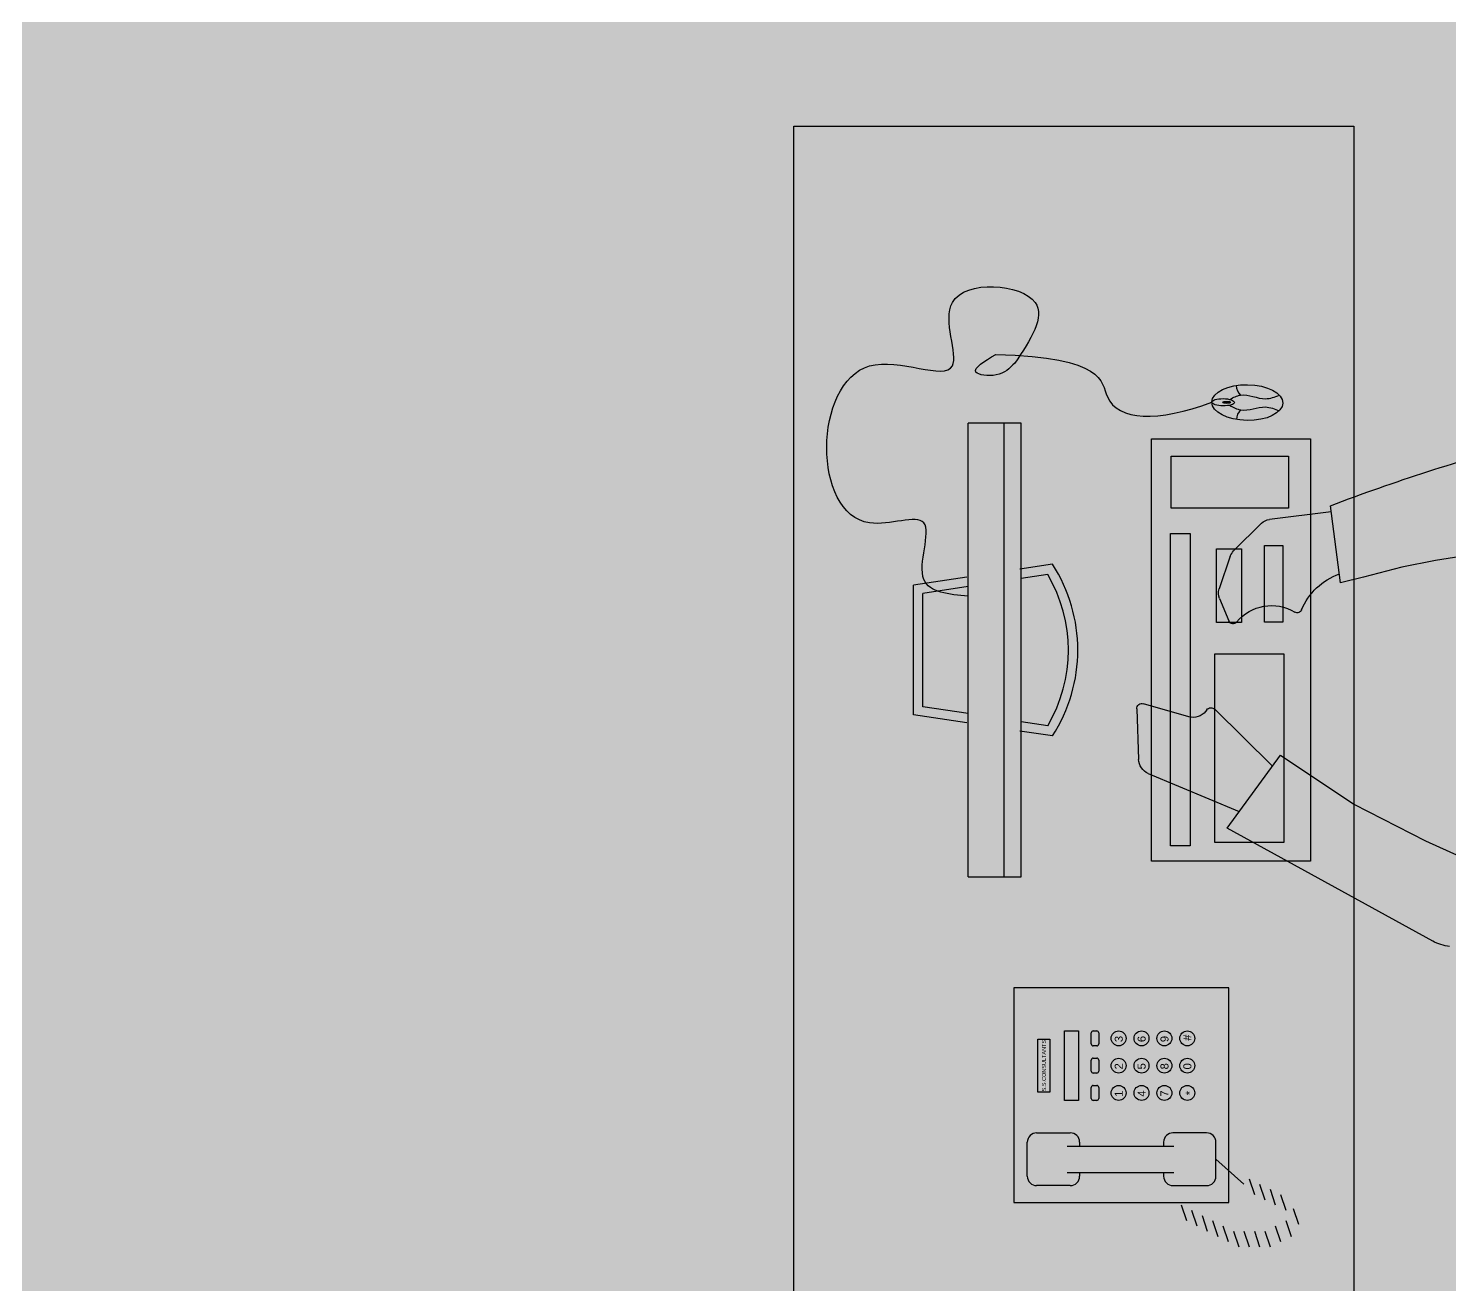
# Model space of a CAD drawing. Header units: metres. Extents: x 11749222 to 11901021, y -3863762 to -3708780.
# Drawn here: x 11793349 to 11794871, y -3814324 to -3812978 of the extents above; entities that cross this region are included whole.
import ezdxf

# ---------------------------------------------------------------- set-up
doc = ezdxf.new("R2010")
doc.units = ezdxf.units.M
doc.header["$MEASUREMENT"] = 0
doc.layers.get('0').update_dxf_attribs({"color": 251, "linetype": 'CONTINUOUS'})
doc.layers.add('HATCH', color=251, linetype='CONTINUOUS')
doc.styles.add('ARIAL', font='arial.ttf', dxfattribs={"width": 0.75})

msp = doc.modelspace()

# ---------------------------------------------------------------- hatches: boundary and pattern name
h = msp.add_hatch(color=256)
h.dxf.hatch_style = 1
edge = h.paths.add_edge_path()
edge.add_arc((11794656.23394335, -3813360.722109505), 13.2539179130793, 179.2598745023485, 229.4615277725892, ccw=False)
edge.add_ellipse((11794654.82799748, -3813378.881817208), major_axis=(38.00888260555163, -0.5258028167620996), ratio=0.5040939593623253, start_angle=468.5600004424687, end_angle=539.9999999874688)
edge.add_ellipse((11794628.8519725, -3813378.541928125), major_axis=(12.032857611418, -0.1859137336754344), ratio=0.3216880064047317, start_angle=2.067571358566056e-08, end_angle=179.9999999655406, ccw=False)
edge.add_ellipse((11794628.8519725, -3813378.541928125), major_axis=(12.032857611418, -0.1859137336754344), ratio=0.3216880064047317, start_angle=-180.00000003445928, end_angle=2.067571358566056e-08, ccw=False)
edge.add_ellipse((11794654.82799748, -3813378.881817208), major_axis=(38.00888260555163, -0.5258028167620996), ratio=0.5040939593623253, start_angle=539.9999999874688, end_angle=612.3013535140204)
edge.add_arc((11794656.25258292, -3813397.165741205), 13.23356822491556, 128.5527937519682, 179.1747702921676, ccw=False)
edge.add_spline(control_points=[(11794648.00495359, -3813386.816637946), (11794656.39074603, -3813388.097945423), (11794670.83704859, -3813380.377088595), (11794684.07732694, -3813385.72120616), (11794688.942107, -3813387.684756767)], knot_values=[0.4694720371276528, 0.4694720371276528, 0.4694720371276528, 0.4694720371276528, 1.407483953357447, 1.952313826482736, 1.952313826482736, 1.952313826482736, 1.952313826482736], degree=3, periodic=0)
edge.add_ellipse((11794654.82799748, -3813378.881817208), major_axis=(38.00888260555163, -0.5258028167620996), ratio=0.5040939593623253, start_angle=334.2319715225326, end_angle=385.7680285024122)
edge.add_spline(control_points=[(11794689.17256016, -3813371.025913191), (11794684.25846353, -3813372.850929359), (11794670.69273541, -3813377.889021823), (11794656.18680144, -3813369.530148236), (11794647.6194469, -3813370.794685674)], knot_values=[0.4506270724667458, 0.4506270724667458, 0.4506270724667458, 0.4506270724667458, 0.9954569455912963, 1.954670338081569, 1.954670338081569, 1.954670338081569, 1.954670338081569], degree=3, periodic=0)
h = msp.add_hatch(color=256)
h.dxf.hatch_style = 1
edge = h.paths.add_edge_path()
edge.add_ellipse((11794632.70312529, -3813378.725591108), major_axis=(4.098024485273234, -0.02806017541154832), ratio=0.2661020917250116, start_angle=0, end_angle=360)
h = msp.add_hatch(color=256)
h.dxf.hatch_style = 1
h.paths.add_polyline_path([(11794355.84222663, -3813401.160124762), (11794355.84222663, -3813887.160124493), (11794394.33814738, -3813887.160124493), (11794394.33814503, -3813401.160124575)])
h = msp.add_hatch(color=254)
h.dxf.hatch_style = 1
h.set_gradient(color1=(209, 209, 209), color2=(191, 191, 191), one_color=1, tint=0.75, name='INVCYLINDER')
h.paths.add_polyline_path([(11794412.58406813, -3813887.160124493), (11794394.33814738, -3813887.160124493), (11794394.33814503, -3813401.160124575), (11794412.58406813, -3813401.160124488)])
h = msp.add_hatch(color=256)
h.dxf.hatch_style = 1
h.paths.add_polyline_path([(11794573.02567026, -3813436.343672834), (11794573.02567026, -3813492.010496025), (11794698.86694154, -3813492.010496025), (11794698.86694154, -3813436.343672834)], flags=16)
h.paths.add_polyline_path([(11794620.06095801, -3813648.151330884), (11794620.06095801, -3813850.266491346), (11794693.75258557, -3813850.266491346), (11794693.75258557, -3813648.151330884)], flags=0)
h.paths.add_polyline_path([(11794572.30595821, -3813519.167764421), (11794572.3059582, -3813854.068099109), (11794593.72484561, -3813854.068099109), (11794593.72484561, -3813519.167764421)], flags=16)
h.paths.add_polyline_path([(11794551.95809145, -3813417.929604515), (11794551.95809145, -3813870.390644466), (11794722.35627328, -3813870.390644466), (11794722.35627328, -3813417.929604515)])
h.paths.add_polyline_path([(11794621.80226821, -3813535.803154913), (11794648.47173707, -3813535.803154913), (11794648.47173707, -3813614.577037228), (11794621.80226821, -3813614.577037228)], flags=0)
h.paths.add_polyline_path([(11794593.72484561, -3813854.068099109), (11794572.3059582, -3813854.068099109), (11794572.30595821, -3813519.167764421), (11794593.72484561, -3813519.167764421)], flags=0)
h.paths.add_polyline_path([(11794672.9981871, -3813532.111643584), (11794692.81381663, -3813532.111643584), (11794692.81381663, -3813614.163154013), (11794672.9981871, -3813614.163154013)], flags=16)
h.paths.add_polyline_path([(11794573.02567026, -3813492.010496025), (11794573.02567026, -3813436.343672834), (11794698.86694154, -3813436.343672834), (11794698.86694154, -3813492.010496025)], flags=0)
h.paths.add_polyline_path([(11794620.06095801, -3813648.151330884), (11794693.75258557, -3813648.151330884), (11794693.75258557, -3813850.266491346), (11794620.06095801, -3813850.266491346)], flags=16)
h.paths.add_polyline_path([(11794621.80226821, -3813535.803154913), (11794621.80226821, -3813614.577037228), (11794648.47173707, -3813614.577037228), (11794648.47173707, -3813535.803154913)], flags=16)
h = msp.add_hatch(color=254)
h.dxf.hatch_style = 1
h.set_gradient(color1=(209, 209, 209), color2=(191, 191, 191), one_color=1, tint=0.75, name='INVCYLINDER')
h.paths.add_polyline_path([(11794573.02567026, -3813436.343672834), (11794573.02567026, -3813492.010496025), (11794698.86694154, -3813492.010496025), (11794698.86694154, -3813436.343672834)])
h.paths.add_polyline_path([(11794620.06095801, -3813648.151330884), (11794620.06095801, -3813850.266491346), (11794693.75258557, -3813850.266491346), (11794693.75258557, -3813648.151330884)])
h.paths.add_polyline_path([(11794572.30595821, -3813519.167764421), (11794572.3059582, -3813854.068099109), (11794593.72484561, -3813854.068099109), (11794593.72484561, -3813519.167764421)])
h.paths.add_polyline_path([(11794621.80226821, -3813535.803154913), (11794621.80226821, -3813614.577037228), (11794648.47173707, -3813614.577037228), (11794648.47173707, -3813535.803154913)])
h.paths.add_polyline_path([(11794672.9981871, -3813532.111643584), (11794672.9981871, -3813614.163154013), (11794692.81381663, -3813614.163154013), (11794692.81381663, -3813532.111643584)])
h = msp.add_hatch(color=256)
h.dxf.hatch_style = 1
h.paths.add_polyline_path([(11794440.95498888, -3813563.16012449), (11794412.58406813, -3813567.45605901), (11794412.58406813, -3813720.864189973), (11794440.95498888, -3813725.160124493, 0.2729957282770792)])
edge = h.paths.add_edge_path()
edge.add_spline(control_points=[(11794355.84222663, -3813586.548750983), (11794344.04467428, -3813585.419309871), (11794332.24712192, -3813584.289868759), (11794323.18527126, -3813580.992855394)], knot_values=[0, 0, 0, 0, 28.67475405181993, 28.67475405181993, 28.67475405181993, 28.67475405181993], degree=3, periodic=0)
edge.add_line((11794323.18527126, -3813580.992855394), (11794307.22130588, -3813583.41012449))
edge.add_line((11794307.22130588, -3813583.41012449), (11794307.22130588, -3813704.910124491))
edge.add_line((11794307.22130588, -3813704.910124491), (11794355.84222663, -3813712.272320933))
edge.add_line((11794355.84222663, -3813712.272320933), (11794355.84222663, -3813586.548750983))
at = {"layer": 'HATCH', "ltscale": 500}
h = msp.add_hatch(color=251, dxfattribs=at)
h.dxf.hatch_style = 1
h.paths.add_polyline_path([(11782733.06102217, -3820581.807791337), (11783033.06102246, -3820581.807791337), (11783033.06102246, -3821481.807791335), (11782733.06102217, -3821481.807791335)])
h.paths.add_polyline_path([(11826143.0610224, -3824446.807791332), (11827043.0610221, -3824446.807791332), (11827043.0610221, -3824746.807791331), (11826143.0610224, -3824746.807791331)])
h.paths.add_polyline_path([(11800558.06102244, -3830511.807791322), (11800858.06102214, -3830511.807791322), (11800858.06102214, -3831411.808660954), (11800558.06102244, -3831411.808660954)])
h.paths.add_polyline_path([(11822943.06102211, -3830511.807791322), (11823543.06102211, -3830511.807791322), (11823543.06102211, -3830811.807791322), (11822943.06102211, -3830811.807791322)])
h.paths.add_polyline_path([(11779303.06102247, -3812391.807791346), (11780053.06102247, -3812391.807791346), (11780053.06102247, -3812691.807791347), (11779303.06102247, -3812691.807791347)])
h.paths.add_polyline_path([(11779303.06102247, -3815921.807791342), (11780203.06102247, -3815921.807791342), (11780203.06102247, -3816221.807791342), (11779303.06102247, -3816221.807791342)])
h.paths.add_polyline_path([(11816284.80015273, -3830411.807791323), (11817113.06102242, -3830411.807791323), (11817113.06102242, -3830711.807791322), (11816284.80015273, -3830711.807791322)])
h.paths.add_polyline_path([(11792528.06102245, -3829811.806921693), (11792828.06102245, -3829811.806921693), (11792828.06102245, -3830711.807791322), (11792528.06102245, -3830711.807791322)])
h.paths.add_polyline_path([(11786358.06102216, -3829961.806921692), (11786658.06102246, -3829961.806921692), (11786658.06102246, -3830711.807791322), (11786358.06102216, -3830711.807791322)])
h.paths.add_polyline_path([(11786033.06102246, -3830736.807791322), (11786333.06102246, -3830736.807791322), (11786333.06102246, -3831486.808660954), (11786033.06102246, -3831486.808660954)])
h.paths.add_polyline_path([(11779303.06102247, -3801521.807791361), (11780053.06102247, -3801521.807791361), (11780053.06102247, -3801821.807791362), (11779303.06102247, -3801821.807791362)])
h.paths.add_polyline_path([(11826143.0610224, -3801521.807791363), (11827043.0610221, -3801521.807791363), (11827043.0610221, -3801821.807791361), (11826143.0610224, -3801821.807791361)])
h.paths.add_polyline_path([(11779203.06102247, -3820581.807791337), (11779503.06102217, -3820581.807791337), (11779503.06102217, -3821481.807791336), (11779203.06102247, -3821481.807791336)])
h.paths.add_polyline_path([(11786033.06102246, -3829961.806921692), (11786333.06102246, -3829961.806921692), (11786333.06102246, -3830711.807791322), (11786033.06102246, -3830711.807791322)])
h.paths.add_polyline_path([(11826043.06102211, -3787791.807791383), (11826343.06102241, -3787791.807791383), (11826343.06102241, -3786813.54692185), (11826043.06102211, -3786813.54692185)])
h.paths.add_polyline_path([(11779303.06102247, -3808791.807791351), (11780053.06102247, -3808791.807791351), (11780053.06102247, -3809091.807791352), (11779303.06102247, -3809091.807791352)])
h.paths.add_polyline_path([(11807758.06102243, -3830511.807791322), (11808058.06102243, -3830511.807791322), (11808058.06102243, -3831411.808660954), (11807758.06102243, -3831411.808660954)])
h.paths.add_polyline_path([(11826143.0610224, -3781561.80779139), (11827043.0610221, -3781561.80779139), (11827043.0610221, -3781861.807791389), (11826143.0610224, -3781861.807791389)])
h.paths.add_polyline_path([(11826143.0610224, -3797921.807791368), (11827043.0610221, -3797921.807791368), (11827043.0610221, -3798221.807791368), (11826143.0610224, -3798221.807791368)])
h.paths.add_polyline_path([(11779303.06102247, -3805191.807791356), (11780053.06102247, -3805191.807791356), (11780053.06102247, -3805491.807791357), (11779303.06102247, -3805491.807791357)])
h.paths.add_polyline_path([(11811358.06102213, -3824481.80779133), (11811658.06102243, -3824481.80779133), (11811658.06102243, -3825381.808660962), (11811358.06102213, -3825381.808660962)])
h.paths.add_polyline_path([(11826143.0610224, -3805191.807791357), (11827043.0610221, -3805191.807791357), (11827043.0610221, -3805491.807791357), (11826143.0610224, -3805491.807791357)])
h.paths.add_polyline_path([(11784348.06102246, -3790791.807791378), (11784648.06102216, -3790791.807791378), (11784648.06102216, -3791391.808661009), (11784348.06102246, -3791391.808661009)])
h.paths.add_polyline_path([(11779303.06102251, -3790791.807791378), (11780203.06102247, -3790791.807791378), (11780203.06102247, -3791091.807791378), (11779303.06102251, -3791091.807791378)])
h.paths.add_polyline_path([(11826143.06102241, -3790791.807791378), (11826943.0610221, -3790791.807791378), (11826943.0610221, -3791091.807791378), (11826143.06102241, -3791091.807791378)])
h.paths.add_polyline_path([(11822943.06102211, -3819521.807791339), (11823641.96107901, -3819521.807791339), (11823641.96107901, -3819821.807791337), (11822943.06102211, -3819821.807791337)])
h.paths.add_polyline_path([(11820113.06102241, -3830411.807791323), (11820941.32189179, -3830411.807791323), (11820941.32189179, -3830711.807791322), (11820113.06102241, -3830711.807791322)])
h.paths.add_polyline_path([(11826143.0610224, -3812391.807791348), (11827043.0610221, -3812391.807791348), (11827043.0610221, -3812691.807791347), (11826143.0610224, -3812691.807791347)])
h.paths.add_polyline_path([(11784348.06102246, -3787191.806921752), (11784648.06102216, -3787191.806921752), (11784648.06102216, -3787791.807791382), (11784348.06102246, -3787791.807791382)])
h.paths.add_polyline_path([(11784673.06102276, -3787191.806921752), (11784973.06102246, -3787191.806921752), (11784973.06102246, -3787791.807791382), (11784673.06102276, -3787791.807791382)])
h.paths.add_polyline_path([(11780683.06102246, -3786891.806921902), (11780983.06102216, -3786891.806921902), (11780983.06102216, -3787791.807791383), (11780683.06102246, -3787791.807791383)])
h.paths.add_polyline_path([(11826143.0610224, -3830411.807791323), (11827043.0610221, -3830411.807791323), (11827043.0610221, -3830711.807791322), (11826143.0610224, -3830711.807791322)])
h.paths.add_polyline_path([(11798793.06102215, -3779261.806921911), (11799093.06102185, -3779261.806921911), (11799093.06102185, -3780161.807791393), (11798793.06102215, -3780161.807791393)])
h.paths.add_polyline_path([(11804823.06102213, -3779261.80692191), (11805123.06102183, -3779261.80692191), (11805123.06102183, -3780161.807791391), (11804823.06102213, -3780161.807791391)])
h.paths.add_polyline_path([(11782733.06102217, -3829961.806921692), (11783033.06102246, -3829961.806921692), (11783033.06102246, -3830711.807791322), (11782733.06102217, -3830711.807791322)])
h.paths.add_polyline_path([(11784673.06102276, -3790791.807791378), (11784973.06102246, -3790791.807791378), (11784973.06102246, -3791391.808661009), (11784673.06102276, -3791391.808661009)])
h.paths.add_polyline_path([(11795493.06102245, -3779261.80692191), (11795793.06102215, -3779261.80692191), (11795793.06102215, -3780161.807791392), (11795493.06102245, -3780161.807791392)])
h.paths.add_polyline_path([(11780683.06102246, -3781011.806921908), (11780983.06102217, -3781011.806921908), (11780983.06102217, -3781761.80779139), (11780683.06102246, -3781761.80779139)])
h.paths.add_polyline_path([(11784348.06102246, -3794391.807791373), (11784648.06102216, -3794391.807791373), (11784648.06102216, -3794991.808661004), (11784348.06102246, -3794991.808661004)])
h.paths.add_polyline_path([(11784673.06102276, -3794991.808661004), (11784973.06102246, -3794991.808661004), (11784973.06102246, -3794391.807791374), (11784673.06102276, -3794391.807791374)])
h.paths.add_polyline_path([(11782733.06102217, -3815471.807791343), (11783033.06102246, -3815471.807791343), (11783033.06102246, -3816221.807791342), (11782733.06102217, -3816221.807791342)])
h.paths.add_polyline_path([(11784348.06102246, -3781011.806921908), (11784648.06102216, -3781011.806921908), (11784648.06102216, -3781761.80779139), (11784348.06102246, -3781761.80779139)])
h.paths.add_polyline_path([(11782283.06015253, -3830736.807791322), (11783033.06102246, -3830736.807791322), (11783033.06102246, -3831036.807791322), (11782283.06015253, -3831036.807791322)])
h.paths.add_polyline_path([(11811358.06102213, -3830511.807791322), (11811658.06102242, -3830511.807791322), (11811658.06102242, -3831411.808660954), (11811358.06102213, -3831411.808660954)])
h.paths.add_polyline_path([(11782733.06102217, -3824481.807791332), (11783033.06102246, -3824481.807791332), (11783033.06102246, -3825231.808660962), (11782733.06102217, -3825231.808660962)])
h.paths.add_polyline_path([(11804158.06102243, -3830511.807791322), (11804458.06102243, -3830511.807791322), (11804458.06102243, -3831411.808660954), (11804158.06102243, -3831411.808660954)])
h.paths.add_polyline_path([(11826143.0610224, -3794391.807791374), (11827043.0610221, -3794391.807791374), (11827043.0610221, -3794691.807791373), (11826143.0610224, -3794691.807791373)])
h.paths.add_polyline_path([(11779303.06102247, -3797921.807791367), (11780053.06102247, -3797921.807791367), (11780053.06102247, -3798221.807791367), (11779303.06102247, -3798221.807791367)])
h.paths.add_polyline_path([(11820113.06102241, -3830736.807791322), (11820713.06189204, -3830736.807791322), (11820713.06189204, -3831036.807791322), (11820113.06102241, -3831036.807791322)])
h.paths.add_polyline_path([(11779028.06058765, -3830736.807791322), (11779778.06145698, -3830736.807791322), (11779778.06145698, -3831036.807791322), (11779028.06058765, -3831036.807791322)])
h.paths.add_polyline_path([(11816513.06015249, -3830736.807791322), (11817113.06102242, -3830736.807791322), (11817113.06102242, -3831036.807791322), (11816513.06015249, -3831036.807791322)])
h.paths.add_polyline_path([(11780203.06102247, -3794391.807791373), (11779303.06102281, -3794391.807791373), (11779303.06102281, -3794691.807791372), (11780203.06102247, -3794691.807791372)])
h.paths.add_polyline_path([(11792528.06102245, -3824481.80779133), (11792828.06102245, -3824481.80779133), (11792828.06102245, -3825381.808660962), (11792528.06102245, -3825381.808660962)])
h.paths.add_polyline_path([(11796958.06102244, -3830511.807791322), (11797258.06102244, -3830511.807791322), (11797258.06102244, -3831411.808660954), (11796958.06102244, -3831411.808660954)])
h.paths.add_polyline_path([(11816813.06102212, -3824481.807791332), (11817113.06102242, -3824481.807791332), (11817113.06102242, -3825381.808660962), (11816813.06102212, -3825381.808660962)])
h.paths.add_polyline_path([(11826143.0610224, -3815921.807791343), (11827043.0610221, -3815921.807791343), (11827043.0610221, -3816221.807791342), (11826143.0610224, -3816221.807791342)])
h.paths.add_polyline_path([(11826143.0610224, -3821181.807791336), (11827121.32189179, -3821181.807791336), (11827121.32189179, -3821481.807791336), (11826143.0610224, -3821481.807791336)])
h.paths.add_polyline_path([(11787103.06102246, -3780861.80692176), (11787403.06102245, -3780861.80692176), (11787403.06102245, -3781761.80779139), (11787103.06102246, -3781761.80779139)])
edge = h.paths.add_edge_path()
edge.add_line((11807608.06102213, -3780861.806921904), (11807608.06102213, -3781761.80779139))
edge.add_line((11820113.06102241, -3821481.807791336), (11821091.32189209, -3821481.807791336))
edge.add_line((11786033.06102246, -3815471.807791343), (11786033.06102246, -3816221.807791342))
edge.add_line((11807908.06102243, -3787791.807791382), (11807908.06102243, -3786891.806921902))
edge.add_line((11786333.06102246, -3825231.808660962), (11786333.06102246, -3824481.807791332))
edge.add_line((11786358.06102216, -3824481.807791332), (11786358.06102216, -3825231.808660962))
h.paths.add_polyline_path([(11804823.06102243, -3821181.807791335), (11805723.06189176, -3821181.807791335), (11805723.06189176, -3821481.807791336), (11804823.06102243, -3821481.807791336)], flags=17)
h.paths.add_polyline_path([(11789463.06102216, -3820581.807791337), (11789763.06102245, -3820581.807791337), (11789763.06102245, -3821481.807791142), (11789463.06102216, -3821481.807791142)], flags=17)
h.paths.add_polyline_path([(11786358.06102216, -3820731.807791336), (11786658.06102246, -3820731.807791336), (11786658.06102246, -3821481.807791336), (11786358.06102216, -3821481.807791336)], flags=17)
h.paths.add_polyline_path([(11786358.06102216, -3824481.807791332), (11786658.06102246, -3824481.807791332), (11786658.06102246, -3825231.808660962), (11786358.06102216, -3825231.808660962)], flags=17)
h.paths.add_polyline_path([(11794814.80015277, -3821181.807791336), (11795793.06102215, -3821181.807791336), (11795793.06102215, -3821481.807791336), (11794814.80015277, -3821481.807791336)], flags=17)
h.paths.add_polyline_path([(11796618.93058775, -3824481.807791331), (11797597.19145714, -3824481.807791331), (11797597.19145714, -3824781.807791331), (11796618.93058775, -3824781.807791331)], flags=17)
h.paths.add_polyline_path([(11810183.06015309, -3821181.807791336), (11811083.06102243, -3821181.807791336), (11811083.06102243, -3821481.807791336), (11810183.06015309, -3821481.807791336)], flags=17)
h.paths.add_polyline_path([(11798793.06102214, -3821181.807791335), (11799771.32189182, -3821181.807791335), (11799771.32189182, -3821481.807791336), (11798793.06102214, -3821481.807791336)], flags=17)
h.paths.add_polyline_path([(11816213.06015279, -3821181.807791336), (11817113.06102242, -3821181.807791336), (11817113.06102242, -3821481.807791336), (11816213.06015279, -3821481.807791336)], flags=17)
h.paths.add_polyline_path([(11786033.06102246, -3820731.807791336), (11786333.06102246, -3820731.807791336), (11786333.06102246, -3821481.807791336), (11786033.06102246, -3821481.807791336)], flags=17)
h.paths.add_polyline_path([(11786033.06102246, -3824481.807791332), (11786333.06102246, -3824481.807791332), (11786333.06102246, -3825231.808660962), (11786033.06102246, -3825231.808660962)], flags=17)
h.paths.add_polyline_path([(11810183.06015309, -3794391.807791374), (11811083.06102243, -3794391.807791374), (11811083.06102243, -3794691.807791373), (11810183.06015309, -3794691.807791373)], flags=17)
h.paths.add_polyline_path([(11804823.06102243, -3787191.806921752), (11805123.06102243, -3787191.806921752), (11805123.06102243, -3787791.807791381), (11804823.06102243, -3787791.807791381)], flags=16)
h.paths.add_polyline_path([(11804823.06102243, -3801521.807791363), (11805723.06189177, -3801521.807791363), (11805723.06189177, -3801821.807791362), (11804823.06102243, -3801821.807791362)], flags=17)
h.paths.add_polyline_path([(11801593.06102244, -3785331.807791385), (11802193.06189207, -3785331.807791385), (11802193.06189207, -3785631.807791385), (11801593.06102244, -3785631.807791385)], flags=17)
h.paths.add_polyline_path([(11801593.06102244, -3787491.807791382), (11802193.06189207, -3787491.807791382), (11802193.06189207, -3787791.807791382), (11801593.06102244, -3787791.807791382)], flags=16)
h.paths.add_polyline_path([(11810183.06015309, -3815921.807791343), (11811083.06102243, -3815921.807791343), (11811083.06102243, -3816221.807791342), (11810183.06015309, -3816221.807791342)], flags=17)
h.paths.add_polyline_path([(11786033.06102246, -3815471.807791343), (11786333.06102246, -3815471.807791343), (11786333.06102246, -3816221.807791342), (11786033.06102246, -3816221.807791342)], flags=17)
h.paths.add_polyline_path([(11795793.06102216, -3805491.807791379), (11794893.06015282, -3805491.807791379), (11794893.06015282, -3805191.807791358), (11795793.06102216, -3805191.807791358)], flags=17)
h.paths.add_polyline_path([(11788863.06015282, -3812391.807791348), (11789763.06102245, -3812391.807791348), (11789763.06102245, -3812691.807791347), (11788863.06015282, -3812691.807791347)], flags=17)
h.paths.add_polyline_path([(11795493.06102245, -3815621.807791344), (11795793.06102215, -3815621.807791344), (11795793.06102215, -3816521.807791342), (11795493.06102245, -3816521.807791342)], flags=17)
h.paths.add_polyline_path([(11788863.06015282, -3815921.807791343), (11789763.06102245, -3815921.807791343), (11789763.06102245, -3816221.807791342), (11788863.06015282, -3816221.807791342)], flags=17)
h.paths.add_polyline_path([(11804823.06102243, -3812391.807791348), (11805723.06189176, -3812391.807791348), (11805723.06189176, -3812691.807791347), (11804823.06102243, -3812691.807791347)], flags=17)
h.paths.add_polyline_path([(11786358.06102216, -3815471.807791343), (11786658.06102246, -3815471.807791343), (11786658.06102246, -3816221.807791342), (11786358.06102216, -3816221.807791342)], flags=17)
h.paths.add_polyline_path([(11788863.06015282, -3808791.807791352), (11789763.06102245, -3808791.807791352), (11789763.06102245, -3809091.807791352), (11788863.06015282, -3809091.807791352)], flags=17)
h.paths.add_polyline_path([(11810183.0601531, -3797921.807791368), (11811083.06102243, -3797921.807791368), (11811083.06102243, -3798221.807791367), (11810183.0601531, -3798221.807791367)], flags=17)
h.paths.add_polyline_path([(11810183.06015309, -3808791.807791352), (11811083.06102243, -3808791.807791352), (11811083.06102243, -3809091.807791352), (11810183.06015309, -3809091.807791352)], flags=17)
h.paths.add_polyline_path([(11810183.06015309, -3805191.807791356), (11811083.06102243, -3805191.807791356), (11811083.06102243, -3805491.807791357), (11810183.06015309, -3805491.807791357)], flags=17)
h.paths.add_polyline_path([(11813683.06102242, -3819521.807791338), (11814283.06102242, -3819521.807791338), (11814283.06102242, -3819821.807791338), (11813683.06102242, -3819821.807791338)], flags=17)
h.paths.add_polyline_path([(11820113.06102241, -3801521.807791363), (11821013.06189175, -3801521.807791363), (11821013.06189175, -3801821.807791362), (11820113.06102241, -3801821.807791362)], flags=17)
h.paths.add_polyline_path([(11816213.06015279, -3801521.807791363), (11817113.06102242, -3801521.807791363), (11817113.06102242, -3801821.807791362), (11816213.06015279, -3801821.807791362)], flags=17)
h.paths.add_polyline_path([(11798793.06102215, -3808491.807791353), (11799093.06102244, -3808491.807791353), (11799093.06102244, -3809391.807791351), (11798793.06102215, -3809391.807791351)], flags=17)
h.paths.add_polyline_path([(11804823.06102243, -3808791.807791352), (11805723.06189177, -3808791.807791352), (11805723.06189177, -3809091.807791352), (11804823.06102243, -3809091.807791352)], flags=17)
h.paths.add_polyline_path([(11820113.06102241, -3821181.807791336), (11821091.32189209, -3821181.807791336), (11821091.32189209, -3821481.807791336), (11820113.06102241, -3821481.807791336)], flags=17)
h.paths.add_polyline_path([(11795493.06102245, -3808491.807791354), (11795793.06102215, -3808491.807791354), (11795793.06102215, -3809391.807791351), (11795493.06102245, -3809391.807791351)], flags=17)
h.paths.add_polyline_path([(11816813.06102212, -3808491.807791354), (11817113.06102242, -3808491.807791354), (11817113.06102242, -3809391.807791351), (11816813.06102212, -3809391.807791351)], flags=17)
h.paths.add_polyline_path([(11798793.06102214, -3801521.807791362), (11799693.06189207, -3801521.807791362), (11799693.06189207, -3801821.807791363), (11798793.06102214, -3801821.807791363)], flags=17)
h.paths.add_polyline_path([(11811910.56102242, -3787491.807791383), (11812810.56102242, -3787491.807791383), (11812810.56102242, -3787791.807791382), (11811910.56102242, -3787791.807791382)], flags=17)
h.paths.add_polyline_path([(11816213.06102212, -3787491.807791383), (11817113.06102242, -3787491.807791383), (11817113.06102242, -3787791.807791382), (11816213.06102212, -3787791.807791382)], flags=17)
h.paths.add_polyline_path([(11820113.06102241, -3787491.807791383), (11821013.06102241, -3787491.807791383), (11821013.06102241, -3787791.807791387), (11820113.06102241, -3787791.807791387)], flags=17)
h.paths.add_polyline_path([(11804823.06102243, -3805191.807791357), (11805723.06189177, -3805191.807791357), (11805723.06189177, -3805491.807791357), (11804823.06102243, -3805491.807791357)], flags=17)
h.paths.add_polyline_path([(11798793.06102214, -3805191.807791356), (11799693.06189207, -3805191.807791356), (11799693.06189207, -3805491.807791356), (11798793.06102214, -3805491.807791356)], flags=17)
h.paths.add_polyline_path([(11792363.06102245, -3819521.807791337), (11792963.06102215, -3819521.807791337), (11792963.06102215, -3819821.807791337), (11792363.06102245, -3819821.807791337)], flags=17)
h.paths.add_polyline_path([(11804823.06102213, -3794391.807791375), (11805723.06189177, -3794391.807791375), (11805723.06189177, -3794691.807791373), (11804823.06102213, -3794691.807791373)], flags=17)
h.paths.add_polyline_path([(11788863.06015282, -3805191.807791357), (11789763.06102245, -3805191.807791357), (11789763.06102245, -3805491.807791357), (11788863.06015282, -3805491.807791357)], flags=17)
h.paths.add_polyline_path([(11820113.06102241, -3805191.807791357), (11821013.06189175, -3805191.807791357), (11821013.06189175, -3805491.807791357), (11820113.06102241, -3805491.807791357)], flags=17)
h.paths.add_polyline_path([(11816213.06015279, -3805191.807791357), (11817113.06102242, -3805191.807791357), (11817113.06102242, -3805491.807791357), (11816213.06015279, -3805491.807791357)], flags=17)
h.paths.add_polyline_path([(11820113.06102241, -3808491.807791353), (11820413.06102241, -3808491.807791353), (11820413.06102241, -3809391.807791351), (11820113.06102241, -3809391.807791351)], flags=17)
h.paths.add_polyline_path([(11798793.06102214, -3812091.807812234), (11799093.06102244, -3812091.807812234), (11799093.06102244, -3812991.807791347), (11798793.06102214, -3812991.807791347)], flags=17)
h.paths.add_polyline_path([(11820113.06102242, -3815621.807791344), (11820413.06102241, -3815621.807791344), (11820413.06102241, -3816521.807791342), (11820113.06102242, -3816521.807791342)], flags=17)
h.paths.add_polyline_path([(11804823.06102243, -3797921.807791367), (11805723.06189177, -3797921.807791367), (11805723.06189177, -3798221.807791367), (11804823.06102243, -3798221.807791367)], flags=17)
h.paths.add_polyline_path([(11816813.06102212, -3797621.807791368), (11817113.06102242, -3797621.807791368), (11817113.06102242, -3798521.807791366), (11816813.06102212, -3798521.807791366)], flags=17)
h.paths.add_polyline_path([(11820113.06102241, -3797621.807791368), (11820413.06102241, -3797621.807791368), (11820413.06102241, -3798521.807791366), (11820113.06102241, -3798521.807791366)], flags=17)
h.paths.add_polyline_path([(11794893.06015282, -3801521.807791363), (11795793.06102215, -3801521.807791363), (11795793.06102215, -3801821.807791362), (11794893.06015282, -3801821.807791362)], flags=17)
h.paths.add_polyline_path([(11809987.75662015, -3801521.609101645), (11811083.06102243, -3801521.807791363), (11811083.06102243, -3801821.807791364), (11809987.75662015, -3801821.609101646)], flags=17)
h.paths.add_polyline_path([(11788863.06015282, -3801521.807791363), (11789763.06102245, -3801521.807791363), (11789763.06102245, -3801821.807791362), (11788863.06015282, -3801821.807791362)], flags=17)
h.paths.add_polyline_path([(11803818.93058774, -3824481.80779133), (11804797.19145683, -3824481.80779133), (11804797.19145683, -3824781.807791332), (11803818.93058774, -3824781.807791332)], flags=17)
h.paths.add_polyline_path([(11795493.06102245, -3812091.807791348), (11795793.06102215, -3812091.807791348), (11795793.06102215, -3812991.807791346), (11795493.06102245, -3812991.807791346)], flags=17)
h.paths.add_polyline_path([(11791348.06102245, -3781761.80779139), (11791648.06102215, -3781761.80779139), (11791648.06102215, -3780961.806921759), (11791348.06102245, -3780961.806921759)], flags=17)
h.paths.add_polyline_path([(11820113.06102241, -3794091.807791372), (11820413.06102241, -3794091.807791372), (11820413.06102241, -3794991.807791372), (11820113.06102241, -3794991.807791372)], flags=17)
h.paths.add_polyline_path([(11795493.06102245, -3784731.806921903), (11795793.06102215, -3784731.806921903), (11795793.06102215, -3785631.807791385), (11795493.06102245, -3785631.807791385)], flags=17)
h.paths.add_polyline_path([(11810183.06015309, -3790791.807791378), (11811083.06102243, -3790791.807791378), (11811083.06102243, -3791091.807791378), (11810183.06015309, -3791091.807791378)], flags=17)
h.paths.add_polyline_path([(11804823.06102243, -3784731.806921904), (11805123.06102213, -3784731.806921904), (11805123.06102213, -3785631.807791385), (11804823.06102243, -3785631.807791385)], flags=17)
h.paths.add_polyline_path([(11791348.06102245, -3786891.8069219), (11791648.06102215, -3786891.8069219), (11791648.06102215, -3787791.807791382), (11791348.06102245, -3787791.807791382)], flags=17)
h.paths.add_polyline_path([(11807608.06102243, -3786891.806921902), (11807908.06102213, -3786891.806921902), (11807908.06102184, -3787791.807791407), (11807608.06102214, -3787791.807791407)], flags=16)
h.paths.add_polyline_path([(11788863.06015282, -3790791.807791378), (11789763.06102245, -3790791.807791378), (11789763.06102245, -3791091.807791378), (11788863.06015282, -3791091.807791378)], flags=17)
h.paths.add_polyline_path([(11798793.06102215, -3790791.807791378), (11799438.06102244, -3790791.807791378), (11799438.06102244, -3791091.807791378), (11798793.06102215, -3791091.807791378)], flags=17)
h.paths.add_polyline_path([(11787103.06102246, -3786891.806921901), (11787403.06102216, -3786891.806921901), (11787403.06102216, -3787791.807791383), (11787103.06102246, -3787791.807791383)], flags=17)
h.paths.add_polyline_path([(11816813.06102212, -3780861.806921908), (11817113.06102182, -3780861.806921908), (11817113.06102182, -3781761.80779139), (11816813.06102212, -3781761.80779139)], flags=17)
h.paths.add_polyline_path([(11795493.06102245, -3786891.8069219), (11795793.06102215, -3786891.8069219), (11795793.06102215, -3787791.807791382), (11795493.06102245, -3787791.807791382)], flags=17)
h.paths.add_polyline_path([(11812210.56102213, -3780861.806921908), (11812510.56102183, -3780861.806921908), (11812510.56102183, -3781761.80779139), (11812210.56102213, -3781761.80779139)], flags=17)
h.paths.add_polyline_path([(11820113.06102241, -3790791.807791378), (11821013.06189175, -3790791.807791378), (11821013.06189175, -3791091.807791378), (11820113.06102241, -3791091.807791378)], flags=17)
h.paths.add_polyline_path([(11795493.06102245, -3797621.807791368), (11795793.06102215, -3797621.807791368), (11795793.06102215, -3798521.807791367), (11795493.06102245, -3798521.807791367)], flags=17)
h.paths.add_polyline_path([(11788863.06015282, -3794391.807791372), (11789763.06102245, -3794391.807791372), (11789763.06102245, -3794691.807791373), (11788863.06015282, -3794691.807791373)], flags=17)
h.paths.add_polyline_path([(11807608.06102213, -3780861.806921904), (11807908.06102183, -3780861.806921904), (11807908.06102183, -3781761.807791385), (11807608.06102213, -3781761.807791385)], flags=17)
h.paths.add_polyline_path([(11816213.06015277, -3790791.807791378), (11817113.06102243, -3790791.807791378), (11817113.06102245, -3791091.807791378), (11816213.06015279, -3791091.807791378)], flags=17)
h.paths.add_polyline_path([(11820113.06102242, -3780861.806921908), (11820413.06102212, -3780861.806921908), (11820413.06102212, -3781761.80779139), (11820113.06102242, -3781761.80779139)], flags=17)
h.paths.add_polyline_path([(11807418.93058744, -3824481.807791332), (11808397.19145712, -3824481.807791332), (11808397.19145712, -3824781.807791331), (11807418.93058744, -3824781.807791331)], flags=17)
h.paths.add_polyline_path([(11804823.06102243, -3790791.807791378), (11805723.06189177, -3790791.807791378), (11805723.06189177, -3791091.807791378), (11804823.06102243, -3791091.807791378)], flags=17)
h.paths.add_polyline_path([(11804823.06102213, -3815921.807791342), (11805723.06189176, -3815921.807791342), (11805723.06189176, -3816221.807791342), (11804823.06102213, -3816221.807791342)], flags=17)
h.paths.add_polyline_path([(11798793.06102215, -3794091.807791372), (11799093.06102244, -3794091.807791372), (11799093.06102244, -3794991.807791372), (11798793.06102215, -3794991.807791372)], flags=17)
h.paths.add_polyline_path([(11810183.06015309, -3812391.807791348), (11811083.06102243, -3812391.807791348), (11811083.06102243, -3812691.807791347), (11810183.06015309, -3812691.807791347)], flags=17)
h.paths.add_polyline_path([(11795493.06102245, -3794991.807791372), (11795793.06102214, -3794991.807791372), (11795793.06102214, -3794094.233172148), (11795493.06102245, -3794094.233172148)], flags=17)
h.paths.add_polyline_path([(11816813.06102212, -3812091.807791348), (11817113.06102242, -3812091.807791348), (11817113.06102242, -3812991.807791346), (11816813.06102212, -3812991.807791346)], flags=17)
h.paths.add_polyline_path([(11798793.06102215, -3815621.807791344), (11799093.06102244, -3815621.807791344), (11799093.06102244, -3816521.807791342), (11798793.06102215, -3816521.807791342)], flags=17)
h.paths.add_polyline_path([(11820113.06102241, -3812091.807791348), (11820413.06102241, -3812091.807791348), (11820413.06102241, -3812991.807791347), (11820113.06102241, -3812991.807791347)], flags=17)
h.paths.add_polyline_path([(11794814.80015277, -3790791.807791378), (11795793.06102215, -3790791.807791378), (11795793.06102215, -3791091.807791378), (11794814.80015277, -3791091.807791378)], flags=17)
h.paths.add_polyline_path([(11816813.06102212, -3815621.807791343), (11817113.06102242, -3815621.807791343), (11817113.06102242, -3816521.807791342), (11816813.06102212, -3816521.807791342)], flags=17)
h.paths.add_polyline_path([(11798793.06102215, -3797621.807791368), (11799093.06102244, -3797621.807791368), (11799093.06102244, -3798521.807791367), (11798793.06102215, -3798521.807791367)], flags=17)
h.paths.add_polyline_path([(11788863.06015282, -3797921.807791368), (11789763.06102215, -3797921.807791368), (11789763.06102215, -3798221.807791367), (11788863.06015282, -3798221.807791367)], flags=17)
h.paths.add_polyline_path([(11816813.06102212, -3794091.807791372), (11817113.06102242, -3794091.807791372), (11817113.06102242, -3794991.807791372), (11816813.06102212, -3794991.807791372)], flags=17)
h.paths.add_polyline_path([(11820413.06102241, -3824538.963313863), (11820113.06102241, -3824538.963384506), (11820113.06102241, -3825460.068660862), (11820413.06102241, -3825460.068660862)])

# ---------------------------------------------------------------- linework, layer by layer
at = {"lineweight": 25, "ltscale": 500}
for p, q in [((11794168.88259979, -3815382.484014747, 0.001307588085182942), (11794168.88259979, -3813082.625595588, 0.001307588085182942)), ((11794168.88259979, -3813082.625595588, 0.001307588085182942), (11794768.88259979, -3813082.625595588, 0.001307588085182942)), ((11794768.88259979, -3813082.625595588, 0.001307588085182942), (11794768.88259979, -3815382.484014747, 0.001307588085182942))]:
    msp.add_line(p, q, dxfattribs=at)
at = {"lineweight": 25}
for p, q in [((11794355.84222663, -3813887.160124493, 0.002615176170365885), (11794355.84222663, -3813401.160124488, 0.002615176170365885)), ((11794412.58406813, -3813401.160124488, 0.002615176170365885), (11794355.84222663, -3813401.160124762, 0.002615176170365885)), ((11794394.33814738, -3813887.160124493, 0.002615176170365885), (11794394.33814503, -3813401.160124626, 0.002615176170365885)), ((11794412.58406813, -3813887.160124493, 0.002615176170365885), (11794412.58406813, -3813401.160124488, 0.002615176170365885)), ((11794551.95809145, -3813870.390644466, 0.002615176170365885), (11794551.95809145, -3813417.929604515, 0.002615176170365885)), ((11794551.95809145, -3813417.929604515, 0.002615176170365885), (11794722.35627328, -3813417.929604515, 0.002615176170365885)), ((11794722.35627328, -3813417.929604515, 0.002615176170365885), (11794722.35627328, -3813870.390644466, 0.002615176170365885)), ((11794573.02567026, -3813492.010496025, 0.002615176170365885), (11794573.02567026, -3813436.343672834, 0.002615176170365885)), ((11794573.02567026, -3813436.343672834, 0.002615176170365885), (11794698.86694154, -3813436.343672834, 0.002615176170365885)), ((11794698.86694154, -3813436.343672834, 0.002615176170365885), (11794698.86694154, -3813492.010496025, 0.002615176170365885)), ((11794754.71936804, -3813572.269098201, 0.002615176170365885), (11794743.69180072, -3813489.486303627, 0.002615176170365885)), ((11794698.86694154, -3813492.010496025, 0.002615176170365885), (11794573.02567026, -3813492.010496025, 0.002615176170365885)), ((11794744.44765316, -3813496.202481813, 0.002615176170365885), (11794678.51977445, -3813504.182383054, 0.002615176170365885)), ((11794572.3059582, -3813854.068099109, 0.002615176170365885), (11794572.30595821, -3813519.167764421, 0.002615176170365885)), ((11794572.30595821, -3813519.167764421, 0.002615176170365885), (11794593.72484561, -3813519.167764421, 0.002615176170365885)), ((11794593.72484561, -3813519.167764421, 0.002615176170365885), (11794593.72484561, -3813854.068099109, 0.002615176170365885)), ((11794669.912123, -3813508.344959246, 0.002615176170365885), (11794640.13547615, -3813537.826237974, 0.002615176170365885)), ((11794621.80226821, -3813614.577037228, 0.002615176170365885), (11794621.80226821, -3813535.803154913, 0.002615176170365885)), ((11794621.80226821, -3813535.803154913, 0.002615176170365885), (11794648.47173707, -3813535.803154913, 0.002615176170365885)), ((11794648.47173707, -3813535.803154913, 0.002615176170365885), (11794648.47173707, -3813614.577037228, 0.002615176170365885)), ((11794672.9981871, -3813614.163154013, 0.002615176170365885), (11794672.9981871, -3813532.111643584, 0.002615176170365885)), ((11794672.9981871, -3813532.111643584, 0.002615176170365885), (11794692.81381663, -3813532.111643584, 0.002615176170365885)), ((11794692.81381663, -3813532.111643584, 0.002615176170365885), (11794692.81381663, -3813614.163154013, 0.002615176170365885)), ((11794446.05114653, -3813552.148046767, 0.002615176170365885), (11794411.0682165, -3813557.445173991, 0.002615176170365885)), ((11794636.53821879, -3813543.588240155, 0.002615176170365885), (11794624.6911523, -3813578.65327573, 0.002615176170365885)), ((11794856.43964519, -3813548.241242857, 0.002615176170365885), (11794820.23081664, -3813555.31216626, 0.002615176170365885)), ((11794896.90715044, -3813541.883457791, 0.002615176170365885), (11794856.43964519, -3813548.241242857, 0.002615176170365885)), ((11794354.326375, -3813566.037043031, 0.002615176170365885), (11794297.09630588, -3813574.702839661, 0.002615176170365885)), ((11794440.95498887, -3813563.16012449, 0.002615176170365885), (11794412.58406813, -3813567.45605901, 0.002615176170365885)), ((11794779.05017306, -3813565.928628023, 0.002615176170365885), (11794754.71936804, -3813572.269098201, 0.002615176170365885)), ((11794820.23081664, -3813555.31216626, 0.002615176170365885), (11794779.05017306, -3813565.928628023, 0.002615176170365885)), ((11794297.09630588, -3813713.61740932, 0.002615176170365885), (11794297.09630588, -3813574.702839661, 0.002615176170365885)), ((11794355.84222663, -3813576.047928046, 0.002615176170365885), (11794307.22130588, -3813583.41012449, 0.002615176170365885)), ((11794307.22130588, -3813704.910124491, 0.002615176170365885), (11794307.22130588, -3813583.41012449, 0.002615176170365885)), ((11794625.03792169, -3813589.021713985, 0.002615176170365885), (11794634.9222395, -3813612.885630846, 0.002615176170365885)), ((11794648.47173707, -3813614.577037228, 0.002615176170365885), (11794621.80226821, -3813614.577037228, 0.002615176170365885)), ((11794692.81381663, -3813614.163154013, 0.002615176170365885), (11794672.9981871, -3813614.163154013, 0.002615176170365885)), ((11794620.06095801, -3813850.266491346, 0.002615176170365885), (11794620.06095801, -3813648.151330884, 0.002615176170365885)), ((11794620.06095801, -3813648.151330884, 0.002615176170365885), (11794693.75258557, -3813648.151330884, 0.002615176170365885)), ((11794693.75258557, -3813648.151330884, 0.002615176170365885), (11794693.75258557, -3813850.266491346, 0.002615176170365885)), ((11794355.84222663, -3813712.272320933, 0.002615176170365885), (11794307.22130588, -3813704.910124491, 0.002615176170365885)), ((11794592.06915856, -3813715.585740311, 0.002615176170365885), (11794543.57885538, -3813701.63072865, 0.002615176170365885)), ((11794354.326375, -3813722.283205952, 0.002615176170365885), (11794297.09630588, -3813713.61740932, 0.002615176170365885)), ((11794536.34997214, -3813707.275767611, 0.002615176170365885), (11794538.26094917, -3813761.246282866, 0.002615176170365885)), ((11794611.41801021, -3813708.13159912, 0.002615176170365885), (11794610.09706541, -3813709.800520354, 0.002615176170365885)), ((11794681.51374176, -3813768.173128444, 0.002615176170365885), (11794619.82983181, -3813707.605206854, 0.002615176170365885)), ((11794446.05114653, -3813736.172202214, 0.002615176170365885), (11794411.0682165, -3813730.875074991, 0.002615176170365885)), ((11794440.95498887, -3813725.160124491, 0.002615176170365885), (11794412.58406813, -3813720.864189973, 0.002615176170365885)), ((11794633.32034064, -3813834.857784988, 0.002615176170365885), (11794690.16987428, -3813756.815634409, 0.002615176170365885)), ((11794690.16987428, -3813756.815634409, 0.002615176170365885), (11794768.92516313, -3813809.4064914, 0.002615176170365885)), ((11794548.67401607, -3813776.319097468, 0.002615176170365885), (11794645.95996624, -3813817.115464456, 0.002615176170365885)), ((11794768.92516313, -3813809.4064914, 0.002615176170365885), (11794845.56119029, -3813848.508179964, 0.002615176170365885)), ((11794853.3211185, -3813956.009795727, 0.002615176170365885), (11794633.32034064, -3813834.857784988, 0.002615176170365885)), ((11794593.72484561, -3813854.068099109, 0.002615176170365885), (11794572.3059582, -3813854.068099109, 0.002615176170365885)), ((11794693.75258557, -3813850.266491346, 0.002615176170365885), (11794620.06095801, -3813850.266491346, 0.002615176170365885)), ((11794845.56119029, -3813848.508179964, 0.002615176170365885), (11794893.66848398, -3813870.36879774, 0.002615176170365885)), ((11794722.35627328, -3813870.390644466, 0.002615176170365885), (11794551.95809145, -3813870.390644466, 0.002615176170365885)), ((11794355.84222663, -3813887.160124493, 0.002615176170365885), (11794412.58406813, -3813887.160124493, 0.002615176170365885)), ((11794404.61124443, -3814005.984475731, 0.001307588085182942), (11794404.61124443, -3814235.984475731, 0.001307588085182942)), ((11794634.95736268, -3814005.984475731, 0.001307588085182942), (11794404.61124443, -3814005.984475731, 0.001307588085182942)), ((11794634.95736268, -3814235.984475731, 0.001307588085182942), (11794634.95736268, -3814005.984475731, 0.001307588085182942)), ((11794458.88076099, -3814126.684380676, 0.00261517615581397), (11794458.88076099, -3814052.201682331, 0.00261517615581397)), ((11794458.88076099, -3814052.201682331, 0.00261517615581397), (11794473.88076099, -3814052.201682331, 0.00261517615581397)), ((11794473.88076099, -3814052.201682331, 0.00261517615581397), (11794473.88076099, -3814126.684380676, 0.00261517615581397)), ((11794487.56384564, -3814066.201682331, 0.001307588085182942), (11794487.56384564, -3814054.201682331, 0.001307588085182942)), ((11794489.56384564, -3814052.201682331, 0.001307588085182942), (11794493.56384564, -3814052.201682331, 0.001307588085182942)), ((11794495.56384564, -3814054.201682331, 0.001307588085182942), (11794495.56384564, -3814066.201682331, 0.001307588085182942)), ((11794430.20278185, -3814117.911734977, 0.00261517615581397), (11794430.20278185, -3814060.974328028, 0.00261517615581397)), ((11794430.20278185, -3814060.974328028, 0.00261517615581397), (11794443.34218346, -3814060.974328028, 0.00261517615581397)), ((11794443.34218346, -3814060.974328028, 0.00261517615581397), (11794443.34218346, -3814117.911734977, 0.00261517615581397)), ((11794493.56384564, -3814068.201682331, 0.001307588085182942), (11794489.56384564, -3814068.201682331, 0.001307588085182942)), ((11794487.56384564, -3814095.443031502, 0.001307588085182942), (11794487.56384564, -3814083.443031502, 0.001307588085182942)), ((11794489.56384564, -3814081.443031502, 0.001307588085182942), (11794493.56384564, -3814081.443031502, 0.001307588085182942)), ((11794495.56384564, -3814083.443031502, 0.001307588085182942), (11794495.56384564, -3814095.443031502, 0.001307588085182942)), ((11794493.56384564, -3814097.443031502, 0.001307588085182942), (11794489.56384564, -3814097.443031502, 0.001307588085182942)), ((11794487.56384564, -3814124.684380676, 0.001307588085182942), (11794487.56384564, -3814112.684380676, 0.001307588085182942)), ((11794489.56384564, -3814110.684380676, 0.001307588085182942), (11794493.56384564, -3814110.684380676, 0.001307588085182942)), ((11794495.56384564, -3814112.684380676, 0.001307588085182942), (11794495.56384564, -3814124.684380676, 0.001307588085182942)), ((11794443.34218346, -3814117.911734977, 0.00261517615581397), (11794430.20278185, -3814117.911734977, 0.00261517615581397)), ((11794473.88076099, -3814126.684380676, 0.00261517615581397), (11794458.88076099, -3814126.684380676, 0.00261517615581397)), ((11794493.56384564, -3814126.684380676, 0.001307588085182942), (11794489.56384564, -3814126.684380676, 0.001307588085182942)), ((11794429.08855017, -3814161.477419847, 0.001307588085182942), (11794465.1367036, -3814161.480914108, 0.001307588085182942)), ((11794611.18445398, -3814161.477419847, 0.001307588085182942), (11794575.13630055, -3814161.480914108, 0.001307588085182942)), ((11794419.08759795, -3814207.977419711, 0.001307588085182942), (11794419.08759795, -3814171.477419802, 0.001307588085182942)), ((11794461.73312586, -3814175.662596432, 0.001307588085182942), (11794575.98259495, -3814175.662596432, 0.001307588085182942)), ((11794475.13575138, -3814171.480914063, 0.001307588085182942), (11794475.13575138, -3814175.761519659, 0.001307588085182942)), ((11794565.13725277, -3814171.480914063, 0.001307588085182942), (11794565.13725277, -3814175.761519659, 0.001307588085182942)), ((11794621.1854062, -3814207.977419711, 0.001307588085182942), (11794621.1854062, -3814171.477419802, 0.001307588085182942)), ((11794621.1854062, -3814189.727419756, 0.001307588085182942), (11794651.12525235, -3814216.28576124, 0.001307588085182942)), ((11794461.73312586, -3814203.79224308, 0.001307588085182942), (11794575.98259495, -3814203.79224308, 0.001307588085182942)), ((11794475.13575138, -3814203.79224308, 0.001307588085182942), (11794475.13575138, -3814207.980913972, 0.001307588085182942)), ((11794565.13725277, -3814203.79224308, 0.001307588085182942), (11794565.13725277, -3814207.980913972, 0.001307588085182942)), ((11794465.13479915, -3814217.980913927, 0.001307588085182942), (11794429.08664573, -3814217.977419665, 0.001307588085182942)), ((11794575.13820499, -3814217.980913927, 0.001307588085182942), (11794611.18635842, -3814217.977419665, 0.001307588085182942)), ((11794656.73139704, -3814210.679616559, 0.001307588085182942), (11794662.33754172, -3814227.498050611, 0.001307588085182942)), ((11794667.94368641, -3814216.28576124, 0.001307588085182942), (11794673.54983109, -3814233.104195294, 0.001307588085182942)), ((11794679.15597577, -3814221.891905926, 0.001307588085182942), (11794684.76212046, -3814238.710339978, 0.001307588085182942)), ((11794404.61124443, -3814235.984475731, 0.001307588085182942), (11794634.95736268, -3814235.984475731, 0.001307588085182942)), ((11794690.36826514, -3814227.498050611, 0.001307588085182942), (11794695.97440983, -3814244.316484663, 0.001307588085182942)), ((11794583.85151614, -3814238.710339978, 0.001307588085182942), (11794589.45766083, -3814255.528774032, 0.001307588085182942)), ((11794595.06380551, -3814244.316484663, 0.001307588085182942), (11794600.66995019, -3814261.134918715, 0.001307588085182942)), ((11794606.27609488, -3814249.922629348, 0.001307588085182942), (11794611.88223956, -3814266.741063401, 0.001307588085182942)), ((11794703.95769973, -3814242.336328979, 0.001307588085182942), (11794709.56384441, -3814259.154763033, 0.001307588085182942)), ((11794617.48838425, -3814255.528774032, 0.001307588085182942), (11794623.09452893, -3814272.347208084, 0.001307588085182942)), ((11794628.70067362, -3814261.134918715, 0.001307588085182942), (11794634.3068183, -3814277.953352768, 0.001307588085182942)), ((11794639.91296298, -3814266.741063401, 0.001307588085182942), (11794645.51910767, -3814283.559497453, 0.001307588085182942)), ((11794651.12525235, -3814266.741063401, 0.001307588085182942), (11794656.73139704, -3814283.559497453, 0.001307588085182942)), ((11794662.33754172, -3814266.741063401, 0.001307588085182942), (11794667.94368641, -3814283.559497453, 0.001307588085182942)), ((11794673.54983109, -3814266.741063401, 0.001307588085182942), (11794679.15597577, -3814283.559497453, 0.001307588085182942)), ((11794684.76212046, -3814261.134918715, 0.001307588085182942), (11794690.36826514, -3814277.953352768, 0.001307588085182942)), ((11794695.97440983, -3814255.528774032, 0.001307588085182942), (11794701.58055451, -3814272.347208084, 0.001307588085182942))]:
    msp.add_line(p, q, dxfattribs=at)
for centre in [(11794516.93831303, -3814060.201682331, 0.001307588085182942), (11794541.43831303, -3814060.201682331, 0.001307588085182942), (11794565.93831303, -3814060.201682331, 0.001307588085182942), (11794590.43831303, -3814060.201682331, 0.001307588085182942), (11794516.93831303, -3814089.443031502, 0.001307588085182942), (11794541.43831303, -3814089.443031502, 0.001307588085182942), (11794565.93831303, -3814089.443031502, 0.001307588085182942), (11794590.43831303, -3814089.443031502, 0.001307588085182942), (11794516.93831303, -3814118.684380676, 0.001307588085182942), (11794541.43831303, -3814118.684380676, 0.001307588085182942), (11794565.93831303, -3814118.684380676, 0.001307588085182942), (11794590.43831303, -3814118.684380676, 0.001307588085182942)]:
    msp.add_circle(centre, 8)
for centre, radius, start, end in [((11794656.23092961, -3813360.791582768, 0.002615176170365885), 13.25391791307647, 179.2598744987778, 229.577312519861), ((11794656.24956917, -3813397.235214469, 0.002615176170365885), 13.23356822491399, 127.5346679308956, 179.1747702909265), ((11794303.65734622, -3813644.16012449, 0.002615176170365885), 169.535296654641, 327.1302492112759, 32.86975078872411), ((11794303.65734622, -3813644.16012449, 0.002615176170365885), 159.4102966545111, 329.4611315018372, 30.5388684981628), ((11794489.56384564, -3814054.201682331, 0.001307588085182942), 2, 90, 180), ((11794493.56384564, -3814054.201682331, 0.001307588085182942), 2, 0, 90), ((11794489.56384564, -3814066.201682331, 0.001307588085182942), 2, 180, 270), ((11794493.56384564, -3814066.201682331, 0.001307588085182942), 2, 270, 0), ((11794489.56384564, -3814083.443031502, 0.001307588085182942), 2, 90, 180), ((11794493.56384564, -3814083.443031502, 0.001307588085182942), 2, 0, 90), ((11794489.56384564, -3814095.443031502, 0.001307588085182942), 2, 180, 270), ((11794493.56384564, -3814095.443031502, 0.001307588085182942), 2, 270, 0), ((11794489.56384564, -3814112.684380676, 0.001307588085182942), 2, 90, 180), ((11794493.56384564, -3814112.684380676, 0.001307588085182942), 2, 0, 90), ((11794489.56384564, -3814124.684380676, 0.001307588085182942), 2, 180, 270), ((11794493.56384564, -3814124.684380676, 0.001307588085182942), 2, 270, 0), ((11794429.08759795, -3814171.477419801, 0.001307588085182942), 10, 89.99454417294879, 180), ((11794465.13575138, -3814171.480914063, 0.001307588085182942), 10.00000000016732, 0, 89.99454417294879), ((11794575.13725277, -3814171.480914061, 0.001307588085182942), 9.999999999236172, 90.0054558270512, 180), ((11794611.1854062, -3814171.477419801, 0.001307588085182942), 10, 0, 90.0054558270512), ((11794429.08759795, -3814207.977419709, 0.001307588085182942), 10.00000000063298, 180, 269.9945441729488), ((11794465.13575138, -3814207.980913972, 0.001307588085182942), 10, 269.9945441729488, 0), ((11794575.13725277, -3814207.980913972, 0.001307588085182942), 9.999999998137355, 180, 270.0054558270512), ((11794611.1854062, -3814207.977419711, 0.001307588085182942), 9.999999999701833, 270.0054558270512, 0)]:
    msp.add_arc(centre, radius, start, end)
for centre, major_axis, ratio in [((11794654.82498373, -3813378.951290471, 0.002615176170365885), (38.00888260555113, -0.5258028167620932), 0.5040939593623253), ((11794628.84895875, -3813378.611401392, 0.002615176170365885), (12.03285761141819, -0.1859137336754364), 0.3216880064047317), ((11794632.70312529, -3813378.725591108, 0.002615176170365885), (4.098024485273249, -0.0280601754115483), 0.2661020917250114)]:
    msp.add_ellipse(centre, major_axis=major_axis, ratio=ratio)
at = {"extrusion": (0, 0, -1)}
for centre, major_axis, ratio, start_param, end_param in [((11795512.58052755, -3815513.335180472, 0.002615176170365885), (-15.89562310120862, -2164.925282942603), 0.9999999991715892, 2.771178495052932, 2.873445866623981), ((11794680.29265897, -3813518.82949613, 0.002615176170365885), (10.43266602407346, -10.43266602407346), 0.9999999998877857, 3.146577062202178, 3.806536918588644), ((11794650.51601213, -3813548.310774859, 0.002615176170365885), (10.43266602480002, -10.43266602480002), 0.9999999991010011, 2.682013333022486, 3.146577062332344), ((11794776.89939912, -3813627.925198487, 0.002615176170365885), (1.924682722587325, -69.45796391685933), 0.9999999991292563, 1.994275334766274, 2.824627467032875), ((11794638.66894563, -3813583.375810435, 0.002615176170365885), (-10.43266602520537, -10.43266602520537), 0.9999999999171121, 0.3927148263068018, 1.111217006164771), ((11794680.65091832, -3813644.850007811, 0.002615176170365885), (0.9860391679138525, -48.38029170712966), 0.999999999166669, 2.279074880016427, 3.706122923910391), ((11794639.46591415, -3813611.003662996, 0.002615176170365885), (-3.477555341779405, -3.477555341779406), 0.999999999797869, 4.614891182997784, 6.675900134043406), ((11794708.24826603, -3813599.241170654, 0.002615176170365885), (-3.477555342006578, -3.477555342006579), 0.9999999998915357, 4.322766878560284, 6.041939226424299), ((11794542.01196682, -3813707.075288856, 0.002615176170365885), (-4.006143753674737, -4.006143753674738), 0.9999999997467772, 0.7500051532573746, 2.636411908591553), ((11794596.76982423, -3813699.252059696, 0.002615176170365885), (-0.6770976677994641, -16.98313630977016), 0.999999999127301, -0.9411099048446943, 0.2403697000707776), ((11794615.86042394, -3813711.647752672, 0.002615176170365885), (4.006143753774201, -4.006143753774201), 0.9999999998975404, 3.025728631827112, 4.703260630526903), ((11794555.24693321, -3813760.644846597, 0.002615176170365885), (-2.857525952821339, -16.75469861089105), 0.9999999991821601, 0.2281456300156377, 1.366477954337745), ((11794877.04469667, -3813912.929985256, 0.002615176170365885), (-0.7333286338141959, -49.17459162771286), 0.9999999991871363, 0.09969637645046558, 0.4884603979301652)]:
    msp.add_ellipse(centre, major_axis=major_axis, ratio=ratio, start_param=start_param, end_param=end_param, dxfattribs=at)
for points in [[(11794355.84222663, -3813586.548750983, 0.002615176170365885), (11794308.34630588, -3813568.479906218, 0.002615176170365885), (11794308.34630588, -3813507.864309245, 0.002615176170365885), (11794250.1287964, -3813507.864309245, 0.002615176170365885), (11794250.1287964, -3813339.708818454, 0.002615176170365885), (11794338.84799853, -3813339.708818454, 0.002615176170365885), (11794338.84799853, -3813271.690992904, 0.002615176170365885), (11794427.56720065, -3813271.690992904, 0.002615176170365885), (11794405.85831996, -3813336.629656909, 0.002615176170365885)], [(11794405.85831996, -3813336.629656909, 0.002615176170365885), (11794385.63596967, -3813349.389563709, 0.002615176170365885), (11794364.08399835, -3813346.199245091, 0.002615176170365885), (11794385.289993, -3813327.328311292, 0.002615176170365885)], [(11794635.84381584, -3813375.557942723, 0.002615176170365885), (11794647.61567337, -3813370.864271098, 0.002615176170365885), (11794674.30388241, -3813374.812480496, 0.002615176170365885), (11794689.1695464, -3813371.095386454, 0.002615176170365885)], [(11794635.7881331, -3813381.870587423, 0.002615176170365885), (11794647.99590319, -3813386.885187756, 0.002615176170365885), (11794674.18194038, -3813383.627343343, 0.002615176170365885), (11794688.93909326, -3813387.754230029, 0.002615176170365885)]]:
    msp.add_spline(points, degree=3)
msp.add_open_spline([(11794385.289993, -3813327.328311292, 0.002615176170365885), (11794503.79825579, -3813330.574525175, 0.002615176170365885), (11794488.1601429, -3813396.525457367, 0.002615176170365885), (11794558.99053529, -3813400.569637911, 0.002615176170365885), (11794616.81610113, -3813378.425487654, 0.002615176170365885)], degree=3, knots=[0, 0, 0, 0, 1.55833911271002, 3.964450640453975, 3.964450640453975, 3.964450640453975, 3.964450640453975])

# ---------------------------------------------------------------- texts
at = {"lineweight": 20, "style": 'ARIAL'}
for s, height, p in [('S.S.CONSULTANTS', 4.233600000000001, (11794439.02056114, -3814117.062981719, 0.002973978322395123)), ('3', 8.573040000000002, (11794521.32506046, -3814064.23385602, 0.003341750543140806)), ('6', 8.573040000000002, (11794545.82506046, -3814064.23385602, 0.003341750543140806)), ('9', 8.573040000000002, (11794570.32506046, -3814064.23385602, 0.003341750543140806)), ('#', 8.573040000000002, (11794594.82506046, -3814062.73385602, 0.003341750543140806)), ('2', 8.573040000000002, (11794521.32506046, -3814093.475205194, 0.003341750543140806)), ('5', 8.573040000000002, (11794545.82506046, -3814093.475205194, 0.003341750543140806)), ('8', 8.573040000000002, (11794570.32506046, -3814093.475205194, 0.003341750543140806)), ('0', 8.573040000000002, (11794594.82506046, -3814093.475205194, 0.003341750543140806)), ('1', 8.573040000000002, (11794521.32506046, -3814122.716554366, 0.003341750543140806)), ('4', 8.573040000000002, (11794545.82506046, -3814122.716554366, 0.003341750543140806)), ('7', 8.573040000000002, (11794570.32506046, -3814122.716554366, 0.003341750543140806)), ('*', 8.573040000000002, (11794597.32506046, -3814121.216554366, 0.003341750543140806))]:
    msp.add_text(s, height=height, rotation=90, dxfattribs=at).set_placement(p)

doc.saveas('drawing.dxf')
